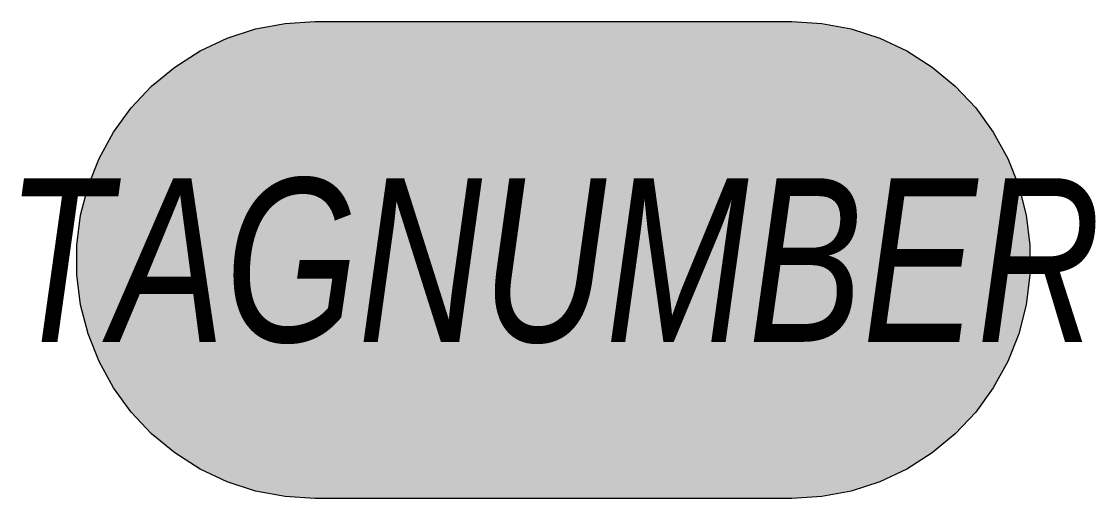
# Model space of a CAD drawing. Extents: x -0.39 to 0.398, y -0.175 to 0.175.
import ezdxf
from ezdxf.enums import TextEntityAlignment as Align

# ---------------------------------------------------------------- set-up
doc = ezdxf.new("R2010")
doc.units = 0
doc.header["$LTSCALE"] = 0.01
doc.header["$MEASUREMENT"] = 0
doc.layers.get('0').update_dxf_attribs({"color": 4, "lineweight": 20})
doc.styles.add('COA_Proposed', font='ariali.ttf', dxfattribs={"height": 2.4})

msp = doc.modelspace()

# ---------------------------------------------------------------- hatches: boundary and pattern name
at = {"linetype": 'ByBlock', "lineweight": -2, "true_color": 0xffffff, "transparency": 16777216}
h = msp.add_hatch(color=7, dxfattribs=at)
h.dxf.hatch_style = 1
h.paths.add_polyline_path([(0.175, 0.175), (0.19693, 0.17362), (0.21852, 0.1695), (0.23942, 0.16271), (0.25931, 0.15335), (0.27786, 0.14158), (0.2948, 0.12757), (0.30984, 0.11155), (0.32276, 0.09377), (0.33334, 0.07451), (0.34143, 0.05408), (0.3469, 0.03279), (0.34965, 0.01099), (0.34965, -0.01099), (0.3469, -0.03279), (0.34143, -0.05408), (0.33334, -0.07451), (0.32276, -0.09377), (0.30984, -0.11155), (0.2948, -0.12757), (0.27786, -0.14158), (0.25931, -0.15335), (0.23942, -0.16271), (0.21852, -0.1695), (0.19693, -0.17362), (0.175, -0.175), (-0.175, -0.175), (-0.19693, -0.17362), (-0.21852, -0.1695), (-0.23942, -0.16271), (-0.25931, -0.15335), (-0.27786, -0.14158), (-0.2948, -0.12757), (-0.30984, -0.11155), (-0.32276, -0.09377), (-0.33334, -0.07451), (-0.34143, -0.05408), (-0.3469, -0.03279), (-0.34965, -0.01099), (-0.34965, 0.01099), (-0.3469, 0.03279), (-0.34143, 0.05408), (-0.33334, 0.07451), (-0.32276, 0.09377), (-0.30984, 0.11155), (-0.2948, 0.12757), (-0.27786, 0.14158), (-0.25931, 0.15335), (-0.23942, 0.16271), (-0.21852, 0.1695), (-0.19693, 0.17362), (-0.175, 0.175)])

# ---------------------------------------------------------------- linework, layer by layer
at = {"color": 0, "linetype": 'ByBlock', "lineweight": -2, "transparency": 16777216, "flags": 128}
msp.add_lwpolyline([(0.175, 0.175), (0.19693, 0.17362), (0.21852, 0.1695), (0.23942, 0.16271), (0.25931, 0.15335), (0.27786, 0.14158), (0.2948, 0.12757), (0.30984, 0.11155), (0.32276, 0.09377), (0.33334, 0.07451), (0.34143, 0.05408), (0.3469, 0.03279), (0.34965, 0.01099), (0.34965, -0.01099), (0.3469, -0.03279), (0.34143, -0.05408), (0.33334, -0.07451), (0.32276, -0.09377), (0.30984, -0.11155), (0.2948, -0.12757), (0.27786, -0.14158), (0.25931, -0.15335), (0.23942, -0.16271), (0.21852, -0.1695), (0.19693, -0.17362), (0.175, -0.175), (-0.175, -0.175), (-0.19693, -0.17362), (-0.21852, -0.1695), (-0.23942, -0.16271), (-0.25931, -0.15335), (-0.27786, -0.14158), (-0.2948, -0.12757), (-0.30984, -0.11155), (-0.32276, -0.09377), (-0.33334, -0.07451), (-0.34143, -0.05408), (-0.3469, -0.03279), (-0.34965, -0.01099), (-0.34965, 0.01099), (-0.3469, 0.03279), (-0.34143, 0.05408), (-0.33334, 0.07451), (-0.32276, 0.09377), (-0.30984, 0.11155), (-0.2948, 0.12757), (-0.27786, 0.14158), (-0.25931, 0.15335), (-0.23942, 0.16271), (-0.21852, 0.1695), (-0.19693, 0.17362), (-0.175, 0.175)], close=True, dxfattribs=at)

# ---------------------------------------------------------------- texts
at = {"color": 0, "linetype": 'ByBlock', "lineweight": -2, "transparency": 16777216, "style": 'COA_Proposed', "width": 0.75}
msp.add_attdef('TAGNUMBER', text='A', height=0.12, dxfattribs=at).set_placement((0, 0), align=Align.MIDDLE)

doc.saveas('drawing.dxf')
